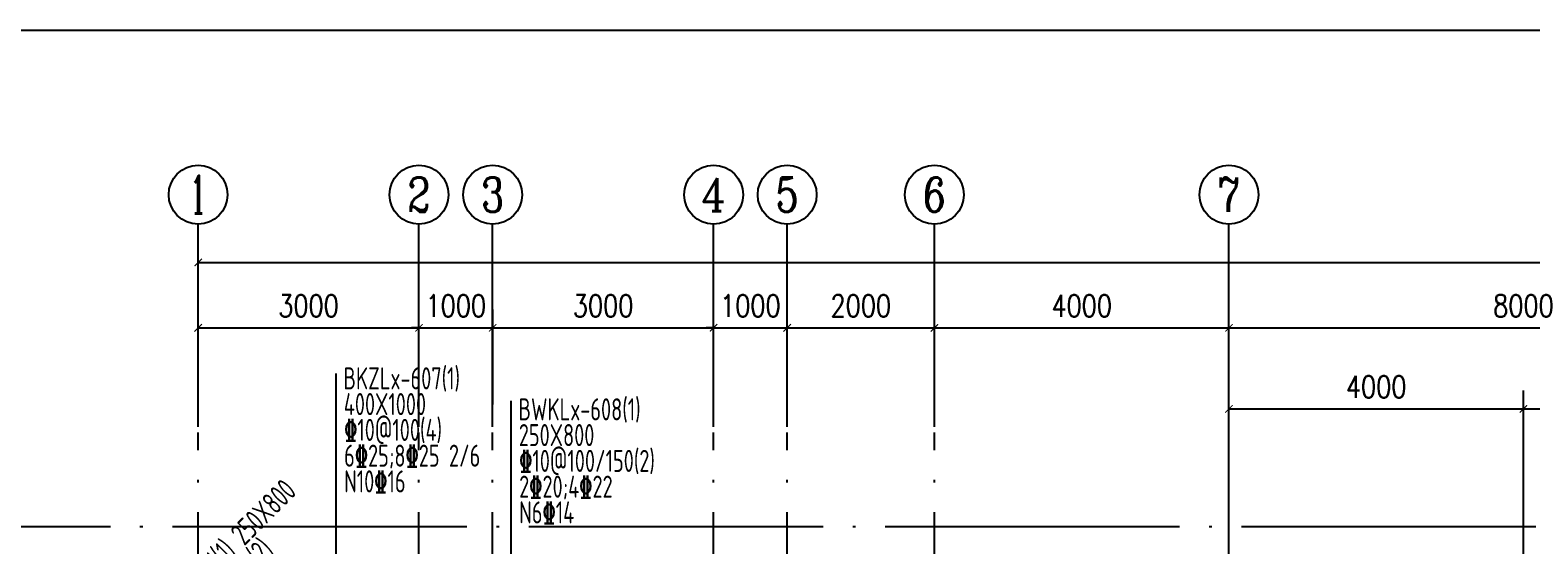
# Model space of a CAD drawing. Header units: millimetres. Extents: x 2998490 to 15040601, y 444546 to 7822218.
# Drawn here: x 14373322 to 14393708, y 7520819 to 7527814 of the extents above; entities that cross this region are included whole.
import ezdxf
from ezdxf.enums import TextEntityAlignment as Align

# ---------------------------------------------------------------- set-up
doc = ezdxf.new("R2010")
doc.units = ezdxf.units.MM
doc.header["$LTSCALE"] = 2000
doc.linetypes.add('DOTE', pattern=[2.42, 2, -0.2, 0.02, -0.2])
for name, color, linetype in [('3-AXIS', 3, 'Continuous'), ('3-AXIS_TEXT', 7, 'Continuous'), ('3-liang-rein-X', 54, 'Continuous'), ('3-liang-rein-Y', 130, 'Continuous'), ('3-liang-R截面-X', 50, 'Continuous'), ('3-liang-R截面-Y', 70, 'Continuous'), ('AXIS', 3, 'Continuous'), ('AXIS_TEXT', 7, 'Continuous'), ('图框', 7, 'Continuous')]:
    doc.layers.add(name, color=color, linetype=linetype)
doc.layers.add('3-零部件', color=73, linetype='Continuous', lineweight=5)
doc.styles.add('_TCH_AXIS', font='COMPLEX', dxfattribs={"bigfont": 'GBCBIG'})
doc.styles.add('COMPLEX', font='COMPLEX')
doc.styles.add('DIM_FONT', font='SIMPLEX', dxfattribs={"width": 0.8, "bigfont": 'HZTXT'})
doc.styles.add('TSSD_Rein', font='Tssdeng.shx', dxfattribs={"width": 0.7, "bigfont": 'hztxt.shx'})
doc.dimstyles.new('DIMN100', dxfattribs={"dimtxt": 300, "dimasz": 100, "dimexe": 250, "dimexo": 300, "dimgap": 150, "dimtad": 1, "dimdec": 0, "dimzin": 0, "dimdsep": 46, "dimtxsty": 'DIM_FONT', "dimblk": 'ARCHTICK', "dimcen": 0.09, "dimclrt": 7, "dimazin": 2, "dimtfac": 1, "dimtdec": 0, "dimtix": 1, "dimtmove": 2, "dimatfit": 3, "dimldrblk": 'ARCHTICK', "dimfxl": 0, "dimtolj": 1, "dimtzin": 0, "dimarcsym": 0})

# ---------------------------------------------------------------- blocks, each defined once
blk = doc.blocks.new('_ArchTick')
at = {"color": 0, "linetype": 'ByBlock', "const_width": 0.15}
blk.add_lwpolyline([(-0.5, -0.5), (0.5, 0.5)], dxfattribs=at)
blk = doc.blocks.new('*D153')
at = {"layer": 'AXIS', "color": 0, "lineweight": -2}
for p, q in [((14375606, 7522725), (14375606, 7524018)), ((14378605, 7522725), (14378605, 7524018)), ((14375606, 7523768), (14378605, 7523768))]:
    blk.add_line(p, q, dxfattribs=at)
at = {"layer": 'Defpoints', "color": 0}
for p in [(14378605, 7523768), (14375606, 7522425), (14378605, 7522425)]:
    blk.add_point(p, dxfattribs=at)
at = {"layer": 'AXIS', "color": 0, "lineweight": -2, "xscale": 100, "yscale": 100, "zscale": 100, "rotation": 180}
blk.add_blockref('_ArchTick', (14375606, 7523768), dxfattribs=at)
at = {"layer": 'AXIS', "color": 0, "lineweight": -2, "xscale": 100, "yscale": 100, "zscale": 100}
blk.add_blockref('_ArchTick', (14378605, 7523768), dxfattribs=at)
at = {"layer": 'AXIS', "color": 7, "insert": (14377105, 7524068), "char_height": 300, "attachment_point": 5, "style": 'DIM_FONT'}
blk.add_mtext('\\A1;3000', dxfattribs=at)
blk = doc.blocks.new('*D154')
at = {"layer": 'AXIS', "color": 0, "lineweight": -2}
for p, q in [((14378605, 7522725), (14378605, 7524018)), ((14379606, 7522725), (14379606, 7524018)), ((14378605, 7523768), (14378505, 7523768)), ((14378605, 7523768), (14379606, 7523768)), ((14379606, 7523768), (14379706, 7523768))]:
    blk.add_line(p, q, dxfattribs=at)
at = {"layer": 'Defpoints', "color": 0}
for p in [(14379606, 7523768), (14378605, 7522425), (14379606, 7522425)]:
    blk.add_point(p, dxfattribs=at)
at = {"layer": 'AXIS', "color": 0, "lineweight": -2, "xscale": 100, "yscale": 100, "zscale": 100}
blk.add_blockref('_ArchTick', (14378605, 7523768), dxfattribs=at)
at = {"layer": 'AXIS', "color": 0, "lineweight": -2, "xscale": 100, "yscale": 100, "zscale": 100, "rotation": 180}
blk.add_blockref('_ArchTick', (14379606, 7523768), dxfattribs=at)
at = {"layer": 'AXIS', "color": 7, "insert": (14379105, 7524068), "char_height": 300, "attachment_point": 5, "style": 'DIM_FONT'}
blk.add_mtext('\\A1;1000', dxfattribs=at)
blk = doc.blocks.new('*D155')
at = {"layer": 'AXIS', "color": 0, "lineweight": -2}
for p, q in [((14379606, 7522725), (14379606, 7524018)), ((14382606, 7522725), (14382606, 7524018)), ((14379606, 7523768), (14382606, 7523768))]:
    blk.add_line(p, q, dxfattribs=at)
at = {"layer": 'Defpoints', "color": 0}
for p in [(14382606, 7523768), (14379606, 7522425), (14382606, 7522425)]:
    blk.add_point(p, dxfattribs=at)
at = {"layer": 'AXIS', "color": 0, "lineweight": -2, "xscale": 100, "yscale": 100, "zscale": 100, "rotation": 180}
blk.add_blockref('_ArchTick', (14379606, 7523768), dxfattribs=at)
at = {"layer": 'AXIS', "color": 0, "lineweight": -2, "xscale": 100, "yscale": 100, "zscale": 100}
blk.add_blockref('_ArchTick', (14382606, 7523768), dxfattribs=at)
at = {"layer": 'AXIS', "color": 7, "insert": (14381106, 7524068), "char_height": 300, "attachment_point": 5, "style": 'DIM_FONT'}
blk.add_mtext('\\A1;3000', dxfattribs=at)
blk = doc.blocks.new('*D156')
at = {"layer": 'AXIS', "color": 0, "lineweight": -2}
for p, q in [((14382606, 7522725), (14382606, 7524018)), ((14383606, 7522725), (14383606, 7524018)), ((14382606, 7523768), (14382506, 7523768)), ((14382606, 7523768), (14383606, 7523768)), ((14383606, 7523768), (14383706, 7523768))]:
    blk.add_line(p, q, dxfattribs=at)
at = {"layer": 'Defpoints', "color": 0}
for p in [(14383606, 7523768), (14382606, 7522425), (14383606, 7522425)]:
    blk.add_point(p, dxfattribs=at)
at = {"layer": 'AXIS', "color": 0, "lineweight": -2, "xscale": 100, "yscale": 100, "zscale": 100}
blk.add_blockref('_ArchTick', (14382606, 7523768), dxfattribs=at)
at = {"layer": 'AXIS', "color": 0, "lineweight": -2, "xscale": 100, "yscale": 100, "zscale": 100, "rotation": 180}
blk.add_blockref('_ArchTick', (14383606, 7523768), dxfattribs=at)
at = {"layer": 'AXIS', "color": 7, "insert": (14383106, 7524068), "char_height": 300, "attachment_point": 5, "style": 'DIM_FONT'}
blk.add_mtext('\\A1;1000', dxfattribs=at)
blk = doc.blocks.new('*D157')
at = {"layer": 'AXIS', "color": 0, "lineweight": -2}
for p, q in [((14383606, 7522725), (14383606, 7524018)), ((14385606, 7522725), (14385606, 7524018)), ((14383606, 7523768), (14385606, 7523768))]:
    blk.add_line(p, q, dxfattribs=at)
at = {"layer": 'Defpoints', "color": 0}
for p in [(14385606, 7523768), (14383606, 7522425), (14385606, 7522425)]:
    blk.add_point(p, dxfattribs=at)
at = {"layer": 'AXIS', "color": 0, "lineweight": -2, "xscale": 100, "yscale": 100, "zscale": 100, "rotation": 180}
blk.add_blockref('_ArchTick', (14383606, 7523768), dxfattribs=at)
at = {"layer": 'AXIS', "color": 0, "lineweight": -2, "xscale": 100, "yscale": 100, "zscale": 100}
blk.add_blockref('_ArchTick', (14385606, 7523768), dxfattribs=at)
at = {"layer": 'AXIS', "color": 7, "insert": (14384606, 7524068), "char_height": 300, "attachment_point": 5, "style": 'DIM_FONT'}
blk.add_mtext('\\A1;2000', dxfattribs=at)
blk = doc.blocks.new('*D158')
at = {"layer": 'AXIS', "color": 0, "lineweight": -2}
for p, q in [((14385606, 7522725), (14385606, 7524018)), ((14389606, 7522725), (14389606, 7524018)), ((14385606, 7523768), (14389606, 7523768))]:
    blk.add_line(p, q, dxfattribs=at)
at = {"layer": 'Defpoints', "color": 0}
for p in [(14389606, 7523768), (14385606, 7522425), (14389606, 7522425)]:
    blk.add_point(p, dxfattribs=at)
at = {"layer": 'AXIS', "color": 0, "lineweight": -2, "xscale": 100, "yscale": 100, "zscale": 100, "rotation": 180}
blk.add_blockref('_ArchTick', (14385606, 7523768), dxfattribs=at)
at = {"layer": 'AXIS', "color": 0, "lineweight": -2, "xscale": 100, "yscale": 100, "zscale": 100}
blk.add_blockref('_ArchTick', (14389606, 7523768), dxfattribs=at)
at = {"layer": 'AXIS', "color": 7, "insert": (14387606, 7524068), "char_height": 300, "attachment_point": 5, "style": 'DIM_FONT'}
blk.add_mtext('\\A1;4000', dxfattribs=at)
blk = doc.blocks.new('*D159')
at = {"layer": 'AXIS', "color": 0, "lineweight": -2}
for p, q in [((14389606, 7522725), (14389606, 7524018)), ((14397606, 7522725), (14397606, 7524018)), ((14389606, 7523768), (14397606, 7523768))]:
    blk.add_line(p, q, dxfattribs=at)
at = {"layer": 'Defpoints', "color": 0}
for p in [(14397606, 7523768), (14389606, 7522425), (14397606, 7522425)]:
    blk.add_point(p, dxfattribs=at)
at = {"layer": 'AXIS', "color": 0, "lineweight": -2, "xscale": 100, "yscale": 100, "zscale": 100, "rotation": 180}
blk.add_blockref('_ArchTick', (14389606, 7523768), dxfattribs=at)
at = {"layer": 'AXIS', "color": 0, "lineweight": -2, "xscale": 100, "yscale": 100, "zscale": 100}
blk.add_blockref('_ArchTick', (14397606, 7523768), dxfattribs=at)
at = {"layer": 'AXIS', "color": 7, "insert": (14393606, 7524068), "char_height": 300, "attachment_point": 5, "style": 'DIM_FONT'}
blk.add_mtext('\\A1;8000', dxfattribs=at)
blk = doc.blocks.new('*D167')
at = {"layer": 'AXIS', "color": 0, "lineweight": -2}
for p, q in [((14375606, 7522725), (14375606, 7524907)), ((14451856, 7522725), (14451856, 7524907)), ((14375606, 7524657), (14451856, 7524657))]:
    blk.add_line(p, q, dxfattribs=at)
at = {"layer": 'Defpoints', "color": 0}
for p in [(14451856, 7524657), (14375606, 7522425), (14451856, 7522425)]:
    blk.add_point(p, dxfattribs=at)
at = {"layer": 'AXIS', "color": 0, "lineweight": -2, "xscale": 100, "yscale": 100, "zscale": 100, "rotation": 180}
blk.add_blockref('_ArchTick', (14375606, 7524657), dxfattribs=at)
at = {"layer": 'AXIS', "color": 0, "lineweight": -2, "xscale": 100, "yscale": 100, "zscale": 100}
blk.add_blockref('_ArchTick', (14451856, 7524657), dxfattribs=at)
at = {"layer": 'AXIS', "color": 7, "insert": (14417563, 7524957), "char_height": 300, "attachment_point": 5, "style": 'DIM_FONT'}
blk.add_mtext('\\A1;76250', dxfattribs=at)
blk = doc.blocks.new('_AXISO')
blk.add_circle((0, 0), 0.5)
at = {"layer": '3-AXIS_TEXT', "style": 'COMPLEX', "width": 1.041667}
blk.add_attdef('A', text='', height=0.56, dxfattribs=at).set_placement((-0.25, -0.28), (0.25, -0.28), align=Align.FIT)
blk = doc.blocks.new('*D1316')
at = {"layer": '3-零部件', "color": 0, "lineweight": -2}
for p, q in [((14389606, 7519635), (14389606, 7522917)), ((14393606, 7519635), (14393606, 7522917)), ((14389606, 7522667), (14393606, 7522667))]:
    blk.add_line(p, q, dxfattribs=at)
at = {"layer": 'Defpoints', "color": 0}
for p in [(14393606, 7522667), (14389606, 7519335), (14393606, 7519335)]:
    blk.add_point(p, dxfattribs=at)
at = {"layer": '3-零部件', "color": 0, "lineweight": -2, "xscale": 100, "yscale": 100, "zscale": 100, "rotation": 180}
blk.add_blockref('_ArchTick', (14389606, 7522667), dxfattribs=at)
at = {"layer": '3-零部件', "color": 0, "lineweight": -2, "xscale": 100, "yscale": 100, "zscale": 100}
blk.add_blockref('_ArchTick', (14393606, 7522667), dxfattribs=at)
at = {"layer": '3-零部件', "color": 7, "insert": (14391606, 7522967), "char_height": 300, "attachment_point": 5, "style": 'DIM_FONT'}
blk.add_mtext('\\A1;4000', dxfattribs=at)
blk = doc.blocks.new('*D1317')
at = {"layer": '3-零部件', "color": 0, "lineweight": -2}
for p, q in [((14393606, 7519635), (14393606, 7522917)), ((14397606, 7521365), (14397606, 7522917)), ((14393606, 7522667), (14397606, 7522667))]:
    blk.add_line(p, q, dxfattribs=at)
at = {"layer": 'Defpoints', "color": 0}
for p in [(14397606, 7522667), (14397606, 7521065), (14393606, 7519335)]:
    blk.add_point(p, dxfattribs=at)
at = {"layer": '3-零部件', "color": 0, "lineweight": -2, "xscale": 100, "yscale": 100, "zscale": 100, "rotation": 180}
blk.add_blockref('_ArchTick', (14393606, 7522667), dxfattribs=at)
at = {"layer": '3-零部件', "color": 0, "lineweight": -2, "xscale": 100, "yscale": 100, "zscale": 100}
blk.add_blockref('_ArchTick', (14397606, 7522667), dxfattribs=at)
at = {"layer": '3-零部件', "color": 7, "insert": (14395606, 7522967), "char_height": 300, "attachment_point": 5, "style": 'DIM_FONT'}
blk.add_mtext('\\A1;4000', dxfattribs=at)

msp = doc.modelspace()

# ---------------------------------------------------------------- linework, layer by layer
at = {"layer": '3-AXIS', "color": 15, "linetype": 'DOTE'}
for p, q in [((14375605.6, 7493065.4), (14375605.6, 7522345.6)), ((14378605.1, 7493065.4), (14378605.1, 7522345.7)), ((14379605.6, 7493065.4), (14379605.6, 7522345.6)), ((14382606, 7493065.4), (14382606, 7522345.7)), ((14383605.6, 7493065.4), (14383605.6, 7522345.6)), ((14385605.6, 7493065.4), (14385605.6, 7522345.6)), ((14389605.6, 7493065.4), (14389605.6, 7522345.6)), ((14451855.6, 7521065.4), (14370566.4, 7521065.4))]:
    msp.add_line(p, q, dxfattribs=at)
at = {"layer": '3-liang-R截面-X'}
for p, q in [((14377475.4, 7523147.2), (14377475.4, 7519413)), ((14379852.8, 7522778.9), (14379852.8, 7520147.3))]:
    msp.add_line(p, q, dxfattribs=at)
at = {"layer": 'AXIS'}
for p, q in [((14375605.6, 7522424.9), (14375605.6, 7525176.9)), ((14378605.1, 7522424.9), (14378605.1, 7525176.9)), ((14379605.6, 7522424.9), (14379605.6, 7525176.9)), ((14382606, 7522424.9), (14382606, 7525176.9)), ((14383605.6, 7522424.9), (14383605.6, 7525176.9)), ((14385605.6, 7522424.9), (14385605.6, 7525176.9)), ((14389605.6, 7522424.9), (14389605.6, 7525176.9))]:
    msp.add_line(p, q, dxfattribs=at)
at = {"layer": '图框'}
msp.add_line((14364028.6, 7527813.6), (14471428.6, 7527813.6), dxfattribs=at)

# ---------------------------------------------------------------- block references
at = {"layer": 'AXIS'}
ref = msp.add_blockref('_AXISO', (14375605.6, 7525576.9), dxfattribs=dict(at, xscale=800, yscale=800, zscale=800))
ref.add_attrib('A', '1', dxfattribs={"layer": 'AXIS_TEXT', "height": 514.7, "style": '_TCH_AXIS'}).set_placement((14375495.3, 7525319.6), (14375715.9, 7525319.6), align=Align.FIT)
ref = msp.add_blockref('_AXISO', (14378605.1, 7525576.9), dxfattribs=dict(at, xscale=800, yscale=800, zscale=800))
ref.add_attrib('A', '2', dxfattribs={"layer": 'AXIS_TEXT', "height": 465.9, "style": '_TCH_AXIS'}).set_placement((14378449.8, 7525344), (14378760.4, 7525344), align=Align.FIT)
ref = msp.add_blockref('_AXISO', (14379605.6, 7525576.9), dxfattribs=dict(at, xscale=800, yscale=800, zscale=800))
ref.add_attrib('A', '3', dxfattribs={"layer": 'AXIS_TEXT', "height": 465.9, "style": '_TCH_AXIS'}).set_placement((14379450.2, 7525344), (14379760.9, 7525344), align=Align.FIT)
ref = msp.add_blockref('_AXISO', (14382606, 7525576.9), dxfattribs=dict(at, xscale=800, yscale=800, zscale=800))
ref.add_attrib('A', '4', dxfattribs={"layer": 'AXIS_TEXT', "height": 445.4, "style": '_TCH_AXIS'}).set_placement((14382436.3, 7525354.2), (14382775.7, 7525354.2), align=Align.FIT)
ref = msp.add_blockref('_AXISO', (14383605.6, 7525576.9), dxfattribs=dict(at, xscale=800, yscale=800, zscale=800))
ref.add_attrib('A', '5', dxfattribs={"layer": 'AXIS_TEXT', "height": 465.9, "style": '_TCH_AXIS'}).set_placement((14383450.2, 7525344), (14383760.9, 7525344), align=Align.FIT)
ref = msp.add_blockref('_AXISO', (14385605.6, 7525576.9), dxfattribs=dict(at, xscale=800, yscale=800, zscale=800))
ref.add_attrib('A', '6', dxfattribs={"layer": 'AXIS_TEXT', "height": 465.9, "style": '_TCH_AXIS'}).set_placement((14385450.2, 7525344), (14385760.9, 7525344), align=Align.FIT)
ref = msp.add_blockref('_AXISO', (14389605.6, 7525576.9), dxfattribs=dict(at, xscale=800, yscale=800, zscale=800))
ref.add_attrib('A', '7', dxfattribs={"layer": 'AXIS_TEXT', "height": 465.9, "style": '_TCH_AXIS'}).set_placement((14389450.2, 7525344), (14389760.9, 7525344), align=Align.FIT)

# ---------------------------------------------------------------- texts
at = {"layer": '3-liang-rein-X', "style": 'TSSD_Rein', "width": 0.7}
for s, p in [('%%13210@100(4)', (14377588.2, 7522232.2)), ('6%%13225;8%%13225 2/6', (14377588.2, 7521882.2)), ('%%13210@100/150(2)', (14379965.7, 7521811.2)), ('N10%%13216', (14377588.2, 7521532.3)), ('2%%13220;4%%13222', (14379965.7, 7521461.2)), ('N6%%13214', (14379965.7, 7521111.2))]:
    msp.add_text(s, height=300, dxfattribs=at).set_placement(p)
at = {"layer": '3-liang-rein-Y', "style": 'TSSD_Rein', "width": 0.7}
msp.add_text('%%13210@100/150(2)', height=300, rotation=45, dxfattribs=at).set_placement((14375350, 7519420))
at = {"layer": '3-liang-R截面-X', "style": 'TSSD_Rein', "width": 0.7}
for s, p in [('BKZLx-607(1)', (14377578.6, 7522932.2)), ('400X1000', (14377583.4, 7522582.2)), ('BWKLx-608(1)', (14379956, 7522511.2)), ('250X800', (14379960.8, 7522161.2))]:
    msp.add_text(s, height=300, dxfattribs=at).set_placement(p)
at = {"layer": '3-liang-R截面-Y', "style": 'TSSD_Rein', "width": 0.7}
msp.add_text('BWKL-601(1) 250X800', height=300, rotation=45, dxfattribs=at).set_placement((14375102.6, 7519667.4))

# ---------------------------------------------------------------- dimensions: what is measured, and where the dimension line sits
at = {"layer": '3-零部件'}
for base, p1, p2, picture, middle in [((14393605.6, 7522667.2), (14389605.6, 7519335.4), (14393605.6, 7519335.4), '*D1316', (14391605.6, 7522967.2)), ((14397605.6, 7522667.2), (14393605.6, 7519335.4), (14397605.6, 7521065.4), '*D1317', (14395605.6, 7522967.2))]:
    dim = msp.add_linear_dim(base=base, p1=p1, p2=p2, dimstyle='DIMN100', dxfattribs=at)
    dim.commit()
    dim.dimension.update_dxf_attribs({"geometry": picture, "text_midpoint": middle})
at = {"layer": 'AXIS'}
dim = msp.add_linear_dim(base=(14451855.6, 7524657.4), p1=(14375605.6, 7522424.9), p2=(14451855.6, 7522424.9), angle=360, dimstyle='DIMN100', dxfattribs=at)
dim.commit()
dim.dimension.update_dxf_attribs({"geometry": '*D167', "text_midpoint": (14417562.7, 7524957.4), "dimtype": 161})
for p1, p2, distance, picture, middle in [((14375605.564, 7522424.8889), (14378605.1206, 7522424.8889), 1343.0141, '*D153', (14377105.3423, 7524067.9031)), ((14378605.1206, 7522424.8889), (14379605.5607, 7522424.8889), 1343.0141, '*D154', (14379105.3407, 7524067.9031)), ((14379605.6, 7522424.9), (14382606, 7522424.9), 1343, '*D155', (14381105.8, 7524067.9)), ((14382606, 7522424.9), (14383605.6, 7522424.9), 1343, '*D156', (14383105.8, 7524067.9)), ((14383605.6, 7522424.9), (14385605.6, 7522424.9), 1343, '*D157', (14384605.6, 7524067.9)), ((14385605.6, 7522424.9), (14389605.6, 7522424.9), 1343, '*D158', (14387605.6, 7524067.9)), ((14389605.6, 7522424.9), (14397605.6, 7522424.9), 1343, '*D159', (14393605.6, 7524067.9))]:
    dim = msp.add_aligned_dim(p1=p1, p2=p2, distance=distance, dimstyle='DIMN100', dxfattribs=at)
    dim.commit()
    dim.dimension.update_dxf_attribs({"geometry": picture, "text_midpoint": middle})

doc.saveas('drawing.dxf')
